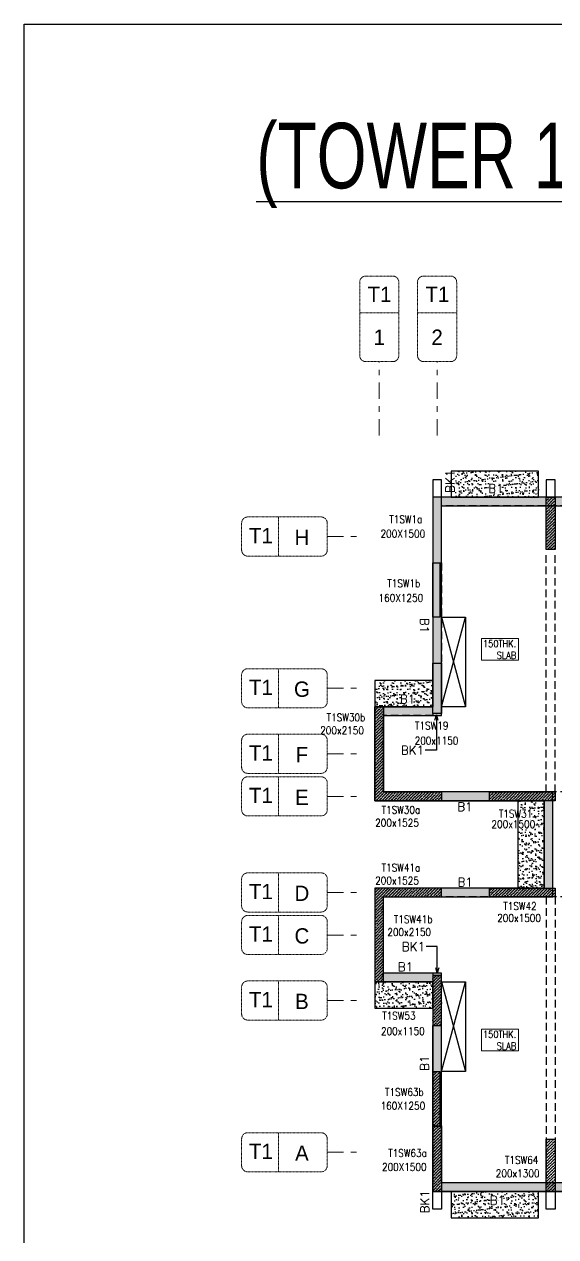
# Model space of a CAD drawing. Header units: millimetres. Extents: x 1078357 to 2594950, y -4969473 to -4636555.
# Drawn here: x 2273994 to 2286165, y -4664760 to -4636994 of the extents above; entities that cross this region are included whole.
import ezdxf
from ezdxf.enums import TextEntityAlignment as Align

# ---------------------------------------------------------------- set-up
doc = ezdxf.new("R2010")
doc.units = ezdxf.units.MM
for name, pattern in [('CENTER', [2, 1.25, -0.25, 0.25, -0.25]), ('CONTINOUS', [0]), ('DGN STYLE 7', [8.34, 3.75, -1.67, 1.25, -1.67]), ('HIDDEN', [0.375, 0.25, -0.125]), ('New Retail block$0$CONTINOUS', [0])]:
    doc.linetypes.add(name, pattern=pattern)
doc.layers.get('0').update_dxf_attribs({"lineweight": 0})
for name, color, linetype, lineweight in [('A-_ANOTDIMA_D-', 6, 'Continuous', 13), ('A-_ANOTGRID_E-', 8, 'DGN STYLE 7', 13), ('Boundary', 40, 'Continuous', 30), ('COL. NO.', 30, 'Continuous', 25), ('COL. SIZE', 7, 'Continuous', 25), ('GRID LINE', 8, 'Continuous', 0), ('HATCH', 8, 'Continuous', 30), ('RCC UPSTAND', 43, 'Continuous', 30), ('SLAB THK.', 6, 'Continuous', 0)]:
    doc.layers.add(name, color=color, linetype=linetype, lineweight=lineweight)
for name, color, linetype in [('B-200x650', 241, 'HIDDEN'), ('BK1-200x650', 241, 'HIDDEN'), ('DROP SLAB', 8, 'Continuous'), ('S TEXT', 7, 'Continuous'), ('S-COLUMN_SHEAR WALL', 1, 'Continuous'), ('S-PROJECTION', 54, 'New Retail block$0$CONTINOUS')]:
    doc.layers.add(name, color=color, linetype=linetype)
doc.styles.add('Roman', font='romans')
doc.styles.add('ROMANS', font='romans.shx', dxfattribs={"width": 0.85})
doc.styles.add('SANSSERIF', font='sas_____.pfb')
doc.styles.get("Standard").update_dxf_attribs({"font": 'Adani Regular.ttf', "height": 500})
doc.dimstyles.new('HARESH', dxfattribs={"dimtxt": 150, "dimasz": 75, "dimexe": 0, "dimexo": 0, "dimgap": 25, "dimtad": 1, "dimdec": 0, "dimdsep": 46, "dimtxsty": 'Roman', "dimblk": 'OBLIQUE', "dimcen": 225, "dimdle": 25, "dimclrd": 2, "dimclre": 2, "dimclrt": 7, "dimadec": 8, "dimazin": 1, "dimtfac": 1, "dimtdec": 0, "dimtmove": 0, "dimatfit": 0, "dimfxl": 1, "dimlwd": -1, "dimlwe": -1, "dimarcsym": 0})
pattern_1 = [(45, (3275453.18, -9394779.674), (25.25697034, 92.60889125), [119.0625, -23.8125, 0, -23.8125])]
pattern_2 = [(45, (3238950.164, -9363849.92), (25.25697034, 92.60889125), [119.0625, -23.8125, 0, -23.8125])]

# ---------------------------------------------------------------- blocks, each defined once
blk = doc.blocks.new('_Oblique')
at = {"color": 0, "linetype": 'ByBlock', "lineweight": -2}
blk.add_line((-0.5, -0.5), (0.5, 0.5), dxfattribs=at)
blk = doc.blocks.new('G$CD63B60BD')
at = {"layer": 'COL. NO.', "linetype": 'Continuous', "style": 'ROMANS', "width": 0.85}
for s, p in [('T1SW1a', (-995, 15309, -320)), ('T1SW1b', (-1041, 13841, -320)), ('T1SW30b', (-2429, 10769, -320)), ('T1SW19', (-405, 10582, -320)), ('T1SW30a', (-1171, 8653, -320)), ('T1SW31', (1514, 8565, -320)), ('T1SW41a', (-1171, 7329, -320)), ('T1SW42', (1615, 6449, -320)), ('T1SW41b', (-891, 6149, -320)), ('T1SW53', (-1158, 3938, -320)), ('T1SW63b', (-1092, 2189, 0)), ('T1SW63a', (-1020, 792, 0)), ('T1SW64', (1654, 634, -320))]:
    blk.add_text(s, height=175, dxfattribs=at).set_placement(p)
at = {"layer": 'COL. SIZE', "linetype": 'Continuous', "style": 'ROMANS', "width": 0.85}
for s, p in [('200X1500', (-1194, 14976, -320)), ('160X1250', (-1240, 13507, -320)), ('200x2150', (-2576, 10473, -320)), ('200x1150', (-413, 10238, -320)), ('200x1525', (-1318, 8357, -320)), ('200x1500', (1345, 8325, -320)), ('200x1525', (-1318, 7033, -320)), ('200x1500', (1477, 6177, -320)), ('200x2150', (-1039, 5853, -320)), ('200x1150', (-1184, 3585, -320)), ('160X1250', (-1193, 1876, 0)), ('200X1500', (-1161, 475, 0)), ('200x1300', (1444, 329, -320))]:
    blk.add_text(s, height=175, dxfattribs=at).set_placement(p)
blk = doc.blocks.new('Tower grid nomenclature-ex')
at = {"layer": 'A-_ANOTGRID_E-'}
blk.add_lwpolyline([(-1250, -600), (1750, -600, 0.414214), (2000, -350), (2000, 750, 0.414214), (1750, 1000), (-1250, 1000, 0.414214), (-1500, 750), (-1500, -350, 0.414214)], format="xyb", close=True, dxfattribs=at)
blk.add_lwpolyline([(0, 1000), (0, -600)], dxfattribs=at)
at = {"layer": 'A-_ANOTGRID_E-', "flags": 8}
for p in [(-1235, 400), (1788, 400)]:
    blk.add_attdef('GRID', text='', height=625, dxfattribs=at).set_placement(p, align=Align.MIDDLE_CENTER)
blk = doc.blocks.new('T1')
at = {"layer": 'GRID LINE', "linetype": 'DGN STYLE 7', "ltscale": 100, "elevation": 0}
for points in [[(38311, -31827), (38311, -30138)], [(39636, -31827), (39636, -30138)], [(37120, -34143), (37927, -34143)], [(37120, -37618), (37927, -37618)], [(37120, -39118), (37927, -39118)], [(37120, -40093), (37927, -40093)], [(37120, -42293), (37927, -42293)], [(37120, -43268), (37927, -43268)], [(37120, -44768), (37927, -44768)], [(37120, -48243), (37927, -48243)]]:
    blk.add_lwpolyline(points, dxfattribs=at)
at = {"layer": 'GRID LINE'}
ref = blk.add_blockref('Tower grid nomenclature-ex', (38199, -29018, 0), dxfattribs=dict(at, xscale=0.56, yscale=0.56, zscale=0.56, rotation=270))
ref.add_attrib('GRID', '1', dxfattribs={"layer": 'A-_ANOTGRID_E-', "height": 350}).set_placement((38311, -29578, 0), align=Align.MIDDLE_CENTER)
ref.add_attrib('GRID', 'T1', dxfattribs={"layer": 'A-_ANOTGRID_E-', "height": 350}).set_placement((38316, -28598, 0), align=Align.MIDDLE_CENTER)
ref = blk.add_blockref('Tower grid nomenclature-ex', (39524, -29018, 0), dxfattribs=dict(at, xscale=0.56, yscale=0.56, zscale=0.56, rotation=270))
ref.add_attrib('GRID', '2', dxfattribs={"layer": 'A-_ANOTGRID_E-', "height": 350}).set_placement((39636, -29578, 0), align=Align.MIDDLE_CENTER)
ref.add_attrib('GRID', 'T1', dxfattribs={"layer": 'A-_ANOTGRID_E-', "height": 350}).set_placement((39641, -28598, 0), align=Align.MIDDLE_CENTER)
ref = blk.add_blockref('Tower grid nomenclature-ex', (36000, -34255, 0), dxfattribs=dict(at, xscale=0.56, yscale=0.56, zscale=0.56))
ref.add_attrib('GRID', 'H', dxfattribs={"layer": 'A-_ANOTGRID_E-', "height": 350}).set_placement((36540, -34163, 0), align=Align.MIDDLE_CENTER)
ref.add_attrib('GRID', 'T1', dxfattribs={"layer": 'A-_ANOTGRID_E-', "height": 350}).set_placement((35601, -34122, 0), align=Align.MIDDLE_CENTER)
ref = blk.add_blockref('Tower grid nomenclature-ex', (36000, -37730, 0), dxfattribs=dict(at, xscale=0.56, yscale=0.56, zscale=0.56))
ref.add_attrib('GRID', 'G', dxfattribs={"layer": 'A-_ANOTGRID_E-', "height": 350}).set_placement((36540, -37638, 0), align=Align.MIDDLE_CENTER)
ref.add_attrib('GRID', 'T1', dxfattribs={"layer": 'A-_ANOTGRID_E-', "height": 350}).set_placement((35601, -37597, 0), align=Align.MIDDLE_CENTER)
ref = blk.add_blockref('Tower grid nomenclature-ex', (36000, -39230, 0), dxfattribs=dict(at, xscale=0.56, yscale=0.56, zscale=0.56))
ref.add_attrib('GRID', 'F', dxfattribs={"layer": 'A-_ANOTGRID_E-', "height": 350}).set_placement((36540, -39138, 0), align=Align.MIDDLE_CENTER)
ref.add_attrib('GRID', 'T1', dxfattribs={"layer": 'A-_ANOTGRID_E-', "height": 350}).set_placement((35601, -39097, 0), align=Align.MIDDLE_CENTER)
ref = blk.add_blockref('Tower grid nomenclature-ex', (36000, -40205, 0), dxfattribs=dict(at, xscale=0.56, yscale=0.56, zscale=0.56))
ref.add_attrib('GRID', 'E', dxfattribs={"layer": 'A-_ANOTGRID_E-', "height": 350}).set_placement((36540, -40113, 0), align=Align.MIDDLE_CENTER)
ref.add_attrib('GRID', 'T1', dxfattribs={"layer": 'A-_ANOTGRID_E-', "height": 350}).set_placement((35601, -40072, 0), align=Align.MIDDLE_CENTER)
ref = blk.add_blockref('Tower grid nomenclature-ex', (36000, -42405, 0), dxfattribs=dict(at, xscale=0.56, yscale=0.56, zscale=0.56))
ref.add_attrib('GRID', 'D', dxfattribs={"layer": 'A-_ANOTGRID_E-', "height": 350}).set_placement((36540, -42313, 0), align=Align.MIDDLE_CENTER)
ref.add_attrib('GRID', 'T1', dxfattribs={"layer": 'A-_ANOTGRID_E-', "height": 350}).set_placement((35601, -42272, 0), align=Align.MIDDLE_CENTER)
ref = blk.add_blockref('Tower grid nomenclature-ex', (36000, -43380, 0), dxfattribs=dict(at, xscale=0.56, yscale=0.56, zscale=0.56))
ref.add_attrib('GRID', 'C', dxfattribs={"layer": 'A-_ANOTGRID_E-', "height": 350}).set_placement((36540, -43288, 0), align=Align.MIDDLE_CENTER)
ref.add_attrib('GRID', 'T1', dxfattribs={"layer": 'A-_ANOTGRID_E-', "height": 350}).set_placement((35601, -43247, 0), align=Align.MIDDLE_CENTER)
ref = blk.add_blockref('Tower grid nomenclature-ex', (36000, -44880, 0), dxfattribs=dict(at, xscale=0.56, yscale=0.56, zscale=0.56))
ref.add_attrib('GRID', 'B', dxfattribs={"layer": 'A-_ANOTGRID_E-', "height": 350}).set_placement((36540, -44788, 0), align=Align.MIDDLE_CENTER)
ref.add_attrib('GRID', 'T1', dxfattribs={"layer": 'A-_ANOTGRID_E-', "height": 350}).set_placement((35601, -44747, 0), align=Align.MIDDLE_CENTER)
ref = blk.add_blockref('Tower grid nomenclature-ex', (36000, -48355, 0), dxfattribs=dict(at, xscale=0.56, yscale=0.56, zscale=0.56))
ref.add_attrib('GRID', 'A', dxfattribs={"layer": 'A-_ANOTGRID_E-', "height": 350}).set_placement((36540, -48263, 0), align=Align.MIDDLE_CENTER)
ref.add_attrib('GRID', 'T1', dxfattribs={"layer": 'A-_ANOTGRID_E-', "height": 350}).set_placement((35601, -48222, 0), align=Align.MIDDLE_CENTER)

msp = doc.modelspace()

# ---------------------------------------------------------------- hatches: boundary and pattern name
at = {"layer": 'HATCH'}
h = msp.add_hatch(dxfattribs=at)
h.set_pattern_fill('AR-SAND', color=8, scale=3, angle=179.97015)
h.set_pattern_definition([(37.4701541, (-543835.8, 9339745.12), (-4.7236114, 146.8264517), [0, -115.824, 0, -129.54, 0, -123.825]), (7.4701541, (-543835.8, 9339745.12), (134.9689868, 214.9772528), [0, -62.484, 0, -104.394, 0, -40.005]), (327.4701541, (-543929.52, 9339745.16), (237.2979035, 0.3075449), [0, -38.1, 0, -137.16, 0, -179.07]), (317.4701541, (-543929.52, 9339745.16), (229.1017424, 66.759465), [0, -19.05, 0, -89.916, 0, -102.87])])
h.paths.add_polyline_path([(2285772.8, -4647225.1), (2283772.8, -4647225.1), (2283772.8, -4647825.1), (2285772.8, -4647825.1)])
h = msp.add_hatch(dxfattribs=at)
h.set_pattern_fill('AR-SAND', color=8, scale=3, angle=179.97015)
h.set_pattern_definition([(37.4701541, (-1641060.51, 14023764.3), (-4.72361136, 146.8264517), [0, -115.824, 0, -129.54, 0, -123.825]), (7.4701541, (-1641060.51, 14023764.3), (134.9689868, 214.9772528), [0, -62.484, 0, -104.394, 0, -40.005]), (327.4701541, (-1641154.24, 14023764.35), (237.2979035, 0.3075449), [0, -38.1, 0, -137.16, 0, -179.07]), (317.4701541, (-1641154.24, 14023764.35), (229.1017424, 66.759465), [0, -19.05, 0, -89.916, 0, -102.87])])
h.paths.add_polyline_path([(2283347.7, -4652025.1), (2282022.7, -4652025.1), (2282022.7, -4652625.1), (2283347.7, -4652625.1)])
h = msp.add_hatch(dxfattribs=at)
h.set_pattern_fill('AR-SAND', color=8, scale=3, angle=179.97015)
h.set_pattern_definition([(37.4701541, (-1631785.5, 14026514.22), (-4.72361136, 146.8264517), [0, -115.824, 0, -129.54, 0, -123.825]), (7.4701541, (-1631785.5, 14026514.22), (134.9689868, 214.9772528), [0, -62.484, 0, -104.394, 0, -40.005]), (327.4701541, (-1631879.22, 14026514.27), (237.2979035, 0.3075449), [0, -38.1, 0, -137.16, 0, -179.07]), (317.4701541, (-1631879.22, 14026514.27), (229.1017424, 66.759465), [0, -19.05, 0, -89.916, 0, -102.87])])
h.paths.add_polyline_path([(2285897.7, -4654775.2), (2285297.8, -4654775.2), (2285297.8, -4656775.2), (2285897.7, -4656775.2)])
h = msp.add_hatch(dxfattribs=at)
h.set_pattern_fill('AR-SAND', color=8, scale=3, angle=179.97015)
h.set_pattern_definition([(37.4701541, (-1642285.51, 14023764.3), (-4.72361136, 146.8264517), [0, -115.824, 0, -129.54, 0, -123.825]), (7.4701541, (-1642285.51, 14023764.3), (134.9689868, 214.9772528), [0, -62.484, 0, -104.394, 0, -40.005]), (327.4701541, (-1642379.24, 14023764.35), (237.2979035, 0.3075449), [0, -38.1, 0, -137.16, 0, -179.07]), (317.4701541, (-1642379.24, 14023764.35), (229.1017424, 66.759465), [0, -19.05, 0, -89.916, 0, -102.87])])
h.paths.add_polyline_path([(2283347.7, -4658925.1), (2282022.7, -4658925.1), (2282022.7, -4659525.1), (2283347.7, -4659525.1)])
h = msp.add_hatch(dxfattribs=at)
h.set_pattern_fill('AR-SAND', color=8, scale=3, angle=179.97015)
h.set_pattern_definition([(37.47015413, (-2731760.23, 18707783.49), (-4.72361136, 146.8264517), [0, -115.824, 0, -129.54, 0, -123.825]), (7.4701541, (-2731760.23, 18707783.49), (134.9689868, 214.9772528), [0, -62.484, 0, -104.394, 0, -40.005]), (327.4701541, (-2731853.95, 18707783.54), (237.2979035, 0.3075449), [0, -38.1, 0, -137.16, 0, -179.07]), (317.4701541, (-2731853.95, 18707783.54), (229.1017424, 66.759465), [0, -19.05, 0, -89.916, 0, -102.87])])
h.paths.add_polyline_path([(2285772.8, -4663725.1), (2283772.8, -4663725.1), (2283772.8, -4664325.1), (2285772.8, -4664325.1)])
at = {"layer": 'RCC UPSTAND', "linetype": 'CENTER', "ltscale": 700}
h = msp.add_hatch(dxfattribs=at)
h.set_pattern_fill('HONEY', color=8, scale=30)
h.set_pattern_definition([(0, (2286047.76, -4750426.6), (142.875, 82.48892), [95.25, -190.5]), (120, (2286047.76, -4750426.6), (-142.875, 82.48892), [95.25, -190.5]), (60, (2286047.76, -4750426.6), (3e-07, 164.97784), [-190.5, 95.25])])
h.paths.add_polyline_path([(2327897.7, -4648025.1), (2327897.7, -4647825.1), (2322497.7, -4647825.1), (2322497.7, -4652625.1), (2320047.7, -4652625.1), (2320047.7, -4647825.1), (2309447.7, -4647825.1), (2309447.7, -4652625.1), (2306997.7, -4652625.1), (2306997.7, -4647825.1), (2296397.7, -4647825.1), (2296397.7, -4652625.1), (2293947.7, -4652625.1), (2293947.7, -4647825.1), (2283347.7, -4647825.1), (2283347.7, -4652625.1), (2282022.7, -4652625.1), (2282022.7, -4654775.1), (2285897.7, -4654775.1), (2285897.7, -4656775.1), (2282022.7, -4656775.1), (2282022.7, -4658925.1), (2283347.7, -4658925.1), (2283347.7, -4663725.1), (2293947.7, -4663725.1), (2293947.7, -4658925.1), (2295272.7, -4658925.1), (2295272.7, -4656975.1), (2296522.7, -4656975.1), (2296522.7, -4656775.1), (2295072.7, -4656775.1), (2295072.7, -4658725.1), (2293747.7, -4658725.1), (2293747.7, -4663525.1), (2283547.7, -4663525.1), (2283547.7, -4658725.1), (2282222.7, -4658725.1), (2282222.7, -4656975.1), (2286097.7, -4656975.1), (2286097.7, -4654575.1), (2282222.7, -4654575.1), (2282222.7, -4652825.1), (2283547.7, -4652825.1), (2283547.7, -4648025.1), (2293747.7, -4648025.1), (2293747.7, -4652825.1), (2296597.7, -4652825.1), (2296597.7, -4648025.1), (2306797.7, -4648025.1), (2306797.7, -4652825.1), (2309647.7, -4652825.1), (2309647.7, -4648025.1), (2319847.7, -4648025.1), (2319847.7, -4652825.1), (2322697.7, -4652825.1), (2322697.7, -4648025.1)])
at = {"layer": 'S-COLUMN_SHEAR WALL', "lineweight": 25, "extrusion": (1.00316e-06, 1.91639e-11, 1)}
h = msp.add_hatch(color=1, dxfattribs=at)
h.dxf.hatch_style = 1
h.paths.add_polyline_path([(2283547.8, -4647825.1), (2283347.8, -4647825.1), (2283347.8, -4649325.1), (2283547.8, -4649325.1)])
at = {"layer": 'S-COLUMN_SHEAR WALL', "ltscale": 700}
h = msp.add_hatch(dxfattribs=at)
h.set_pattern_fill('ANSI36', color=8, scale=15)
h.set_pattern_definition([(45, (3275503.175, -9394779.674), (25.25697034, 92.60889125), [119.0625, -23.8125, 0, -23.8125])])
h.paths.add_polyline_path([(2285947.8, -4647825.1), (2285947.8, -4649025.2), (2286147.8, -4649025.2), (2286147.8, -4647825.1)])
at = {"layer": 'S-COLUMN_SHEAR WALL', "lineweight": 25}
h = msp.add_hatch(color=1, dxfattribs=at)
h.dxf.hatch_style = 1
h.paths.add_polyline_path([(2285947.8, -4649025.2), (2286147.8, -4649025.2), (2286147.8, -4647825.1), (2285947.8, -4647825.1)])
at = {"layer": 'S-COLUMN_SHEAR WALL', "lineweight": 25, "extrusion": (1.00316e-06, -2.11765e-11, 1)}
h = msp.add_hatch(color=1, dxfattribs=at)
h.dxf.hatch_style = 1
h.paths.add_polyline_path([(2283507.7, -4650575.3), (2283347.7, -4650575.3), (2283347.7, -4649325.1), (2283507.7, -4649325.1)])
at = {"layer": 'S-COLUMN_SHEAR WALL', "lineweight": 25, "extrusion": (1.00316e-06, 1.91639e-11, 1)}
h = msp.add_hatch(color=1, dxfattribs=at)
h.dxf.hatch_style = 1
h.paths.add_polyline_path([(2283547.7, -4652775.1), (2283347.7, -4652775.1), (2283347.7, -4651625.1), (2283547.7, -4651625.1)])
at = {"layer": 'S-COLUMN_SHEAR WALL', "ltscale": 700}
h = msp.add_hatch(dxfattribs=at)
h.set_pattern_fill('ANSI36', color=8, scale=15)
h.set_pattern_definition(pattern_2)
h.paths.add_polyline_path([(2282222.7, -4654575.1), (2283547.7, -4654575.1), (2283547.7, -4654775.1), (2282022.7, -4654775.1), (2282022.7, -4652625.1), (2282222.7, -4652625.1)])
h = msp.add_hatch(dxfattribs=at)
h.set_pattern_fill('ANSI36', color=8, scale=15)
h.set_pattern_definition(pattern_1)
h.paths.add_polyline_path([(2284647.8, -4654575.1), (2284647.8, -4654775.1), (2286147.8, -4654775.1), (2286147.8, -4654575.1)])
h = msp.add_hatch(dxfattribs=at)
h.set_pattern_fill('ANSI36', color=8, scale=15)
h.set_pattern_definition(pattern_2)
h.paths.add_polyline_path([(2282222.7, -4656975.1), (2283547.7, -4656975.1), (2283547.7, -4656775.1), (2282022.7, -4656775.1), (2282022.7, -4658925.1), (2282222.7, -4658925.1)])
h = msp.add_hatch(dxfattribs=at)
h.set_pattern_fill('ANSI36', color=8, scale=15)
h.set_pattern_definition(pattern_1)
h.paths.add_polyline_path([(2284647.8, -4656775.1), (2284647.8, -4656975.1), (2286147.8, -4656975.1), (2286147.8, -4656775.1)])
h = msp.add_hatch(dxfattribs=at)
h.set_pattern_fill('ANSI36', color=8, scale=15)
h.set_pattern_definition(pattern_2)
h.paths.add_polyline_path([(2283547.7, -4658775.1), (2283347.7, -4658775.1), (2283347.7, -4659925.1), (2283547.7, -4659925.1)])
h = msp.add_hatch(dxfattribs=at)
h.set_pattern_fill('ANSI36', color=8, scale=15)
h.set_pattern_definition([(45, (3238950.164, -9363849.92), (25.25697034, 92.60889125), [119.0625, -23.8125, 0, -23.8125])])
h.paths.add_polyline_path([(2283507.8, -4662225.1), (2283347.8, -4662225.1), (2283347.8, -4660974.9), (2283507.8, -4660974.9)])
h = msp.add_hatch(dxfattribs=at)
h.set_pattern_fill('ANSI36', color=8, scale=15)
h.set_pattern_definition(pattern_2)
h.paths.add_polyline_path([(2283547.7, -4663725.1), (2283347.7, -4663725.1), (2283347.7, -4662225.1), (2283547.7, -4662225.1)])
h = msp.add_hatch(dxfattribs=at)
h.set_pattern_fill('ANSI36', color=8, scale=15)
h.set_pattern_definition([(45, (3233750.155, -9378450.004), (25.25697034, 92.60889125), [119.0625, -23.8125, 0, -23.8125])])
h.paths.add_polyline_path([(2286147.7, -4662525.1), (2286147.7, -4663725.2), (2285947.7, -4663725.2), (2285947.7, -4662525.1)])

# ---------------------------------------------------------------- linework, layer by layer
at = {"layer": 'B-200x650', "linetype": 'CONTINOUS', "ltscale": 700}
for p, q in [((2283547.7, -4647425.1, 0), (2283347.7, -4647425.1, 0)), ((2283347.7, -4647425.1, 0), (2283347.8, -4647825.1, 0)), ((2283547.7, -4647825.1, 0), (2283547.7, -4647425.1, 0)), ((2286147.7, -4647425.1, 0), (2285947.7, -4647425.1, 0)), ((2285947.7, -4647425.1, 0), (2285947.8, -4647825.1, 0)), ((2286147.7, -4647825.1, 0), (2286147.7, -4647425.1, 0)), ((2288547.8, -4647825.1, 0), (2283547.7, -4647825.1, 0)), ((2283347.7, -4649325.1, 0), (2283347.7, -4651625.1, 0)), ((2283347.7, -4652625.1, 0), (2282022.7, -4652625.1, 0)), ((2282022.7, -4652675.1, 0), (2282022.7, -4652625.1, 0)), ((2285897.8, -4654775, 0), (2283547.7, -4654775, 0)), ((2285897.7, -4656775, 0), (2285897.8, -4654775, 0)), ((2285897.7, -4656775.1, 0), (2283547.7, -4656775.1, 0)), ((2283347.7, -4658925.1, 0), (2282022.7, -4658925.1, 0)), ((2283347.7, -4662225.1, 0), (2283347.7, -4659925.1, 0)), ((2283347.7, -4664125.1, 0), (2283347.7, -4663725.1, 0)), ((2283547.7, -4663725.1, 0), (2283547.7, -4664125.1, 0)), ((2288547.8, -4663725.1, 0), (2283547.7, -4663725.1, 0)), ((2285947.7, -4664125.1, 0), (2285947.7, -4663725.1, 0)), ((2286147.7, -4663725.1, 0), (2286147.7, -4664125.1, 0)), ((2283547.7, -4664125.1, 0), (2283347.7, -4664125.1, 0)), ((2286147.7, -4664125.1, 0), (2285947.7, -4664125.1, 0))]:
    msp.add_line(p, q, dxfattribs=at)
at = {"layer": 'B-200x650', "linetype": 'HIDDEN', "ltscale": 700}
for p, q in [((2288547.8, -4648025.1, 0), (2283547.7, -4648025.1, 0)), ((2285947.7, -4654575, 0), (2285947.7, -4649125.1, 0)), ((2286147.7, -4654575, 0), (2286147.7, -4649125.1, 0)), ((2283547.7, -4649325.1, 0), (2283547.7, -4651625.1, 0)), ((2283347.7, -4652825.1, 0), (2282222.7, -4652825.1, 0)), ((2288547.8, -4654575, 0), (2283547.7, -4654575, 0)), ((2286097.7, -4656775, 0), (2286097.8, -4654775, 0)), ((2288547.7, -4656975.1, 0), (2283547.7, -4656975.1, 0)), ((2285947.7, -4656975.1, 0), (2285947.7, -4663425.1, 0)), ((2286147.7, -4656975.1, 0), (2286147.7, -4663425.1, 0)), ((2283347.7, -4658725.1, 0), (2282222.7, -4658725.1, 0)), ((2283547.7, -4662225.1, 0), (2283547.7, -4659925.1, 0)), ((2288547.8, -4663525.1, 0), (2283547.7, -4663525.1, 0))]:
    msp.add_line(p, q, dxfattribs=at)
at = {"layer": 'B-200x650', "ltscale": 700}
for p, q in [((2283347.7, -4651625.1, 0), (2283348.5, -4651625.1, 0)), ((2283347.7, -4651825.1, 0), (2283347.7, -4651825.1, 0)), ((2283347.7, -4659725.1, 0), (2283347.7, -4659725.1, 0)), ((2283347.7, -4659925.1, 0), (2283348.5, -4659925.1, 0))]:
    msp.add_line(p, q, dxfattribs=at)
at = {"layer": 'BK1-200x650', "linetype": 'Continuous', "ltscale": 700, "elevation": 0}
for points in [[(2283547.8, -4652775.1), (2283347.8, -4652775.1), (2283347.8, -4652825.3), (2283547.8, -4652825.3)], [(2283547.8, -4658724.7), (2283347.8, -4658724.7), (2283347.8, -4658774.9), (2283547.8, -4658774.9)]]:
    msp.add_lwpolyline(points, close=True, dxfattribs=at)
at = {"layer": 'Boundary', "ltscale": 700, "elevation": 0}
msp.add_lwpolyline([(2273994, -4636994.1), (2377150.9, -4636994.1), (2377150.9, -4680490.6), (2273994, -4680490.6)], close=True, dxfattribs=at)
at = {"layer": 'DROP SLAB', "color": 3, "linetype": 'CONTINOUS', "ltscale": 500}
for p, q in [((2283547.8, -4650575.2, 0), (2284097.8, -4652625.2, 0)), ((2283547.8, -4652625.2, 0), (2284097.8, -4650575.2, 0)), ((2283547.8, -4658925.2, 0), (2284097.8, -4660975.2, 0)), ((2283547.8, -4660975.2, 0), (2284097.8, -4658925.2, 0))]:
    msp.add_line(p, q, dxfattribs=at)
at = {"layer": 'DROP SLAB', "color": 3, "linetype": 'CONTINOUS', "ltscale": 500, "elevation": 0}
for points in [[(2283547.8, -4650575.2), (2284097.8, -4650575.2), (2284097.8, -4652625.2), (2283547.8, -4652625.2)], [(2283547.8, -4658925.2), (2284097.8, -4658925.2), (2284097.8, -4660975.2), (2283547.8, -4660975.2)]]:
    msp.add_lwpolyline(points, close=True, dxfattribs=at)
at = {"layer": 'RCC UPSTAND', "color": 1, "elevation": 0}
for points in [[(2306997.7, -4647825.1), (2296397.7, -4647825.1), (2296397.7, -4652625.1), (2293947.7, -4652625.1), (2293947.7, -4647825.1), (2283347.7, -4647825.1), (2283347.7, -4652625.1), (2282022.7, -4652625.1), (2282022.7, -4654775.1), (2285897.7, -4654775.1), (2285897.7, -4656775.1), (2282022.7, -4656775.1), (2282022.7, -4658925.1), (2283347.7, -4658925.1), (2283347.7, -4663725.1), (2293947.7, -4663725.1), (2293947.7, -4658925.1), (2295272.7, -4658925.1), (2295272.7, -4656975.1), (2296522.7, -4656975.1), (2296522.7, -4656775.1)], [(2296522.7, -4656775.1), (2295072.7, -4656775.1), (2295072.7, -4658725.1), (2293747.7, -4658725.1), (2293747.7, -4663525.1), (2283547.7, -4663525.1), (2283547.7, -4658725.1), (2282222.7, -4658725.1), (2282222.7, -4656975.1), (2286097.7, -4656975.1), (2286097.7, -4654575.1), (2282222.7, -4654575.1), (2282222.7, -4652825.1), (2283547.7, -4652825.1), (2283547.7, -4648025.1), (2293747.7, -4648025.1), (2293747.7, -4652825.1), (2296597.7, -4652825.1), (2296597.7, -4648025.1), (2306797.7, -4648025.1)]]:
    msp.add_lwpolyline(points, dxfattribs=at)
at = {"layer": 'S-COLUMN_SHEAR WALL', "color": 1, "lineweight": 25, "extrusion": (1.00316e-06, 1.91639e-11, 1), "elevation": 2.3}
for points in [[(2283547.8, -4647825.1), (2283347.8, -4647825.1), (2283347.8, -4649325.1), (2283547.8, -4649325.1)], [(2283547.7, -4652775.1), (2283347.7, -4652775.1), (2283347.7, -4651625.1), (2283547.7, -4651625.1)]]:
    msp.add_lwpolyline(points, close=True, dxfattribs=at)
at = {"layer": 'S-COLUMN_SHEAR WALL', "color": 1, "lineweight": 25, "elevation": 0}
for points in [[(2285947.8, -4647825.1), (2286147.8, -4647825.1), (2286147.8, -4649025.2), (2285947.8, -4649025.2)], [(2284647.8, -4654575.1), (2286147.8, -4654575.1), (2286147.8, -4654775.1), (2284647.8, -4654775.1)], [(2284647.8, -4656775.1), (2286147.8, -4656775.1), (2286147.8, -4656975.1), (2284647.8, -4656975.1)], [(2285947.7, -4662525.1), (2286147.7, -4662525.1), (2286147.7, -4663725.1), (2285947.7, -4663725.1)]]:
    msp.add_lwpolyline(points, close=True, dxfattribs=at)
at = {"layer": 'S-COLUMN_SHEAR WALL', "color": 1, "lineweight": 25, "extrusion": (1.00316e-06, -2.11765e-11, 1), "elevation": 2.3}
for points in [[(2283507.7, -4650575.3), (2283347.7, -4650575.3), (2283347.7, -4649325.1), (2283507.7, -4649325.1)], [(2283547.7, -4658775.1), (2283347.7, -4658775.1), (2283347.7, -4659925.1), (2283547.7, -4659925.1)], [(2283507.8, -4662225.1), (2283347.8, -4662225.1), (2283347.8, -4660974.9), (2283507.8, -4660974.9)], [(2283547.7, -4663725.1), (2283347.7, -4663725.1), (2283347.7, -4662225.1), (2283547.7, -4662225.1)]]:
    msp.add_lwpolyline(points, close=True, dxfattribs=at)
at = {"layer": 'S-COLUMN_SHEAR WALL', "color": 1, "lineweight": 25, "extrusion": (1.00316e-06, 1.91639e-11, 1), "elevation": 2.3}
msp.add_lwpolyline([(2282222.7, -4654575.1), (2283547.7, -4654575.1), (2283547.7, -4654775.1), (2282022.7, -4654775.1), (2282022.7, -4652625.1), (2282222.7, -4652625.1), (2282222.7, -4654575.1)], dxfattribs=at)
at = {"layer": 'S-COLUMN_SHEAR WALL', "color": 1, "lineweight": 25, "extrusion": (1.00316e-06, -2.11765e-11, 1), "elevation": 2.3}
msp.add_lwpolyline([(2282222.7, -4656975.1), (2283547.7, -4656975.1), (2283547.7, -4656775.1), (2282022.7, -4656775.1), (2282022.7, -4658925.1), (2282222.7, -4658925.1), (2282222.7, -4656975.1)], dxfattribs=at)
at = {"layer": 'S-PROJECTION'}
msp.add_line((2285297.7, -4654775.1, 0), (2285297.7, -4656775.1, 0), dxfattribs=at)
at = {"layer": 'S-PROJECTION', "elevation": 0}
for points in [[(2285772.8, -4647225.1), (2283772.8, -4647225.1), (2283772.8, -4647825.1), (2285772.8, -4647825.1)], [(2283347.7, -4652025.1), (2282022.7, -4652025.1), (2282022.7, -4652625.1), (2283347.7, -4652625.1)], [(2283347.7, -4658925.1), (2282022.7, -4658925.1), (2282022.7, -4659525.1), (2283347.7, -4659525.1)], [(2285772.8, -4663725.1), (2283772.8, -4663725.1), (2283772.8, -4664325.1), (2285772.8, -4664325.1)]]:
    msp.add_lwpolyline(points, close=True, dxfattribs=at)
at = {"layer": 'SLAB THK.', "elevation": 0}
for points in [[(2285312.1, -4651062), (2284467.2, -4651062), (2284467.2, -4651557.8), (2285312.1, -4651557.8)], [(2285312.1, -4660010), (2284467.2, -4660010), (2284467.2, -4660505.9), (2285312.1, -4660505.9)]]:
    msp.add_lwpolyline(points, close=True, dxfattribs=at)

# ---------------------------------------------------------------- block references
at = {"layer": 'A-_ANOTDIMA_D-', "color": 2, "linetype": 'CENTER', "ltscale": 700}
msp.add_blockref('T1', (2243812.2, -4614582.5, 0), dxfattribs=at)
at = {"layer": 'A-_ANOTDIMA_D-', "color": 2, "ltscale": 700}
msp.add_blockref('G$CD63B60BD', (2283347.7, -4663725.1, 0), dxfattribs=at)

# ---------------------------------------------------------------- texts
at = {"layer": 'B-200x650', "linetype": 'CONTINOUS', "ltscale": 700, "style": 'ROMANS'}
for s, rotation, p in [('BK1', 90, (2283843.4, -4647724.8, 50)), ('B1', 359.99906, (2282546, -4658681.2, -2.7)), ('BK1', 90, (2283265.7, -4664224.8, 50))]:
    msp.add_text(s, height=200, rotation=rotation, dxfattribs=at).set_placement(p)
at = {"layer": 'B-200x650', "linetype": 'HIDDEN', "ltscale": 500, "style": 'ROMANS'}
for rotation, p in [(359.99906, (2284617.3, -4647724.8, -2.7)), (269.99906, (2283061.7, -4650587.3, -2.7)), (359.99906, (2283910, -4655012.3, -2.7)), (0.00094, (2283915.3, -4656737.9, -2.7)), (90.00094, (2283261.7, -4660962.9, -2.7)), (0.00094, (2284653.3, -4664025.4, -2.7))]:
    msp.add_text('B1', height=200, rotation=rotation, dxfattribs=at).set_placement(p)
at = {"layer": 'B-200x650', "linetype": 'HIDDEN', "ltscale": 700, "style": 'ROMANS'}
msp.add_text('B1', height=200, rotation=359.99906, dxfattribs=at).set_placement((2282596, -4652546.6, -2.7))
at = {"layer": 'BK1-200x650', "linetype": 'Continuous', "ltscale": 700, "style": 'ROMANS'}
for p in [(2282618.9, -4653719, -2.7), (2282640.1, -4658217.2, -2.7)]:
    msp.add_text('BK1', height=200, rotation=0.00094, dxfattribs=at).set_placement(p)
at = {"layer": 'S TEXT', "color": 1, "extrusion": (-1.33677e-08, 3.74197e-09, 1), "style": 'SANSSERIF', "width": 0.7}
msp.add_text('%%U(TOWER 1) TERRACE SLAB LVL.', height=1500, dxfattribs=at).set_placement((2279307.5, -4640751.2, 0.2))
at = {"layer": 'SLAB THK.', "char_height": 162, "width": 162, "attachment_point": 9, "rotation": 359.99906, "style": 'ROMANS'}
for insert in [(2285261.1, -4651528.1, 0.1), (2285261.1, -4660476.2, 0.1)]:
    msp.add_mtext('150THK.\\PSLAB', dxfattribs=dict(at, insert=insert))

# ---------------------------------------------------------------- leaders
at = {"layer": 'BK1-200x650', "linetype": 'Continuous', "ltscale": 700}
for points in [[(2283431.3, -4652805.4, 0), (2283431.3, -4653616.8, 0), (2283172.5, -4653616.8, 0)], [(2283452.5, -4658724.7, 0), (2283452.5, -4658115, 0), (2283193.7, -4658115, 0)]]:
    msp.add_leader(points, dimstyle='HARESH', override={"dimasz": 125, "dimgap": 25, "dimtad": 0, "dimldrblk": 'Open30'}, dxfattribs=at)

doc.saveas('drawing.dxf')
